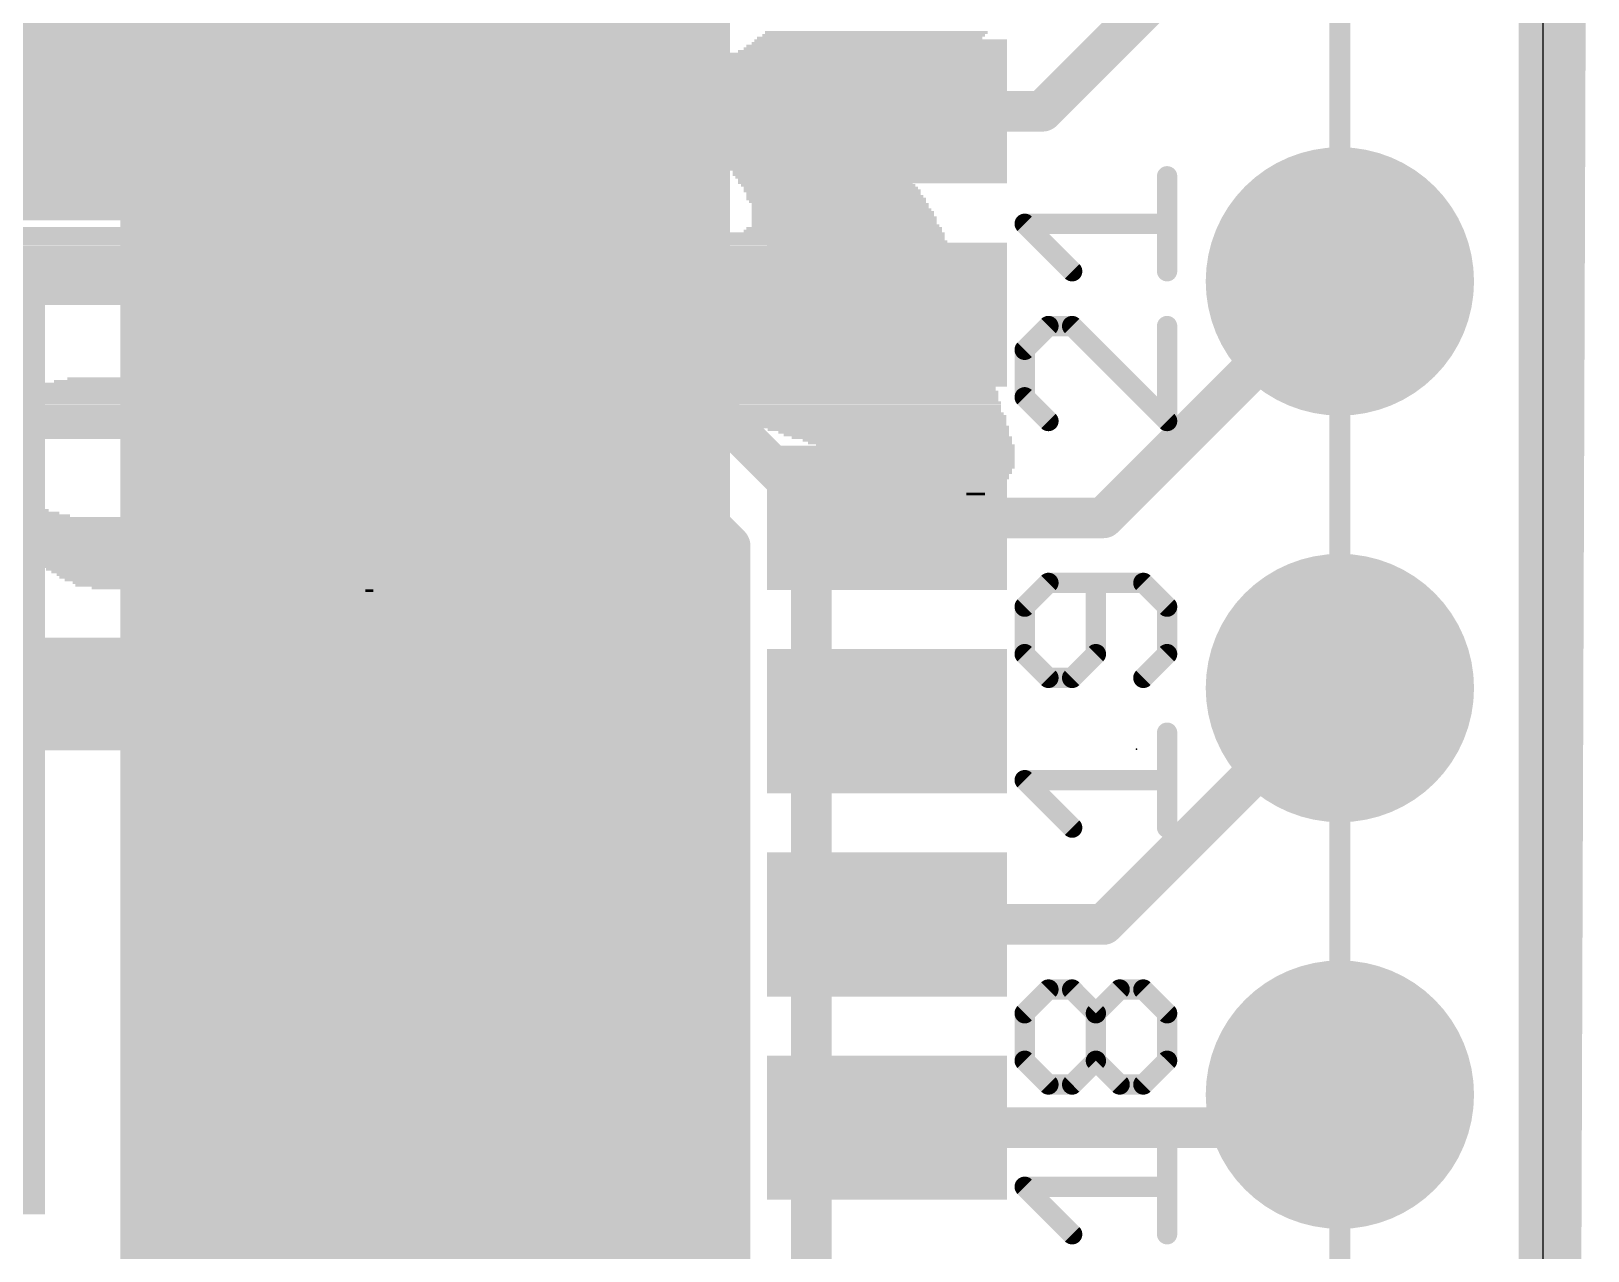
# Model space of a CAD drawing. Extents: x -8.2 to 30.2, y -5.3 to 52.8.
# Drawn here: x 15.95 to 25.68, y 25.06 to 32.68 of the extents above; entities that cross this region are included whole.
import ezdxf

# ---------------------------------------------------------------- set-up
doc = ezdxf.new("R2010")
doc.units = 0
for name, color, linetype in [('1', 12, 'CONTINUOUS'), ('16', 5, 'CONTINUOUS'), ('17', 110, 'CONTINUOUS'), ('18', 110, 'CONTINUOUS'), ('20', 53, 'CONTINUOUS'), ('21', 40, 'CONTINUOUS'), ('22', 6, 'CONTINUOUS'), ('24', 53, 'CONTINUOUS'), ('47', 253, 'CONTINUOUS')]:
    doc.layers.add(name, color=color, linetype=linetype)

# ---------------------------------------------------------------- blocks, each defined once
blk = doc.blocks.new('RECT')
blk.add_solid([(-0.5, -0.5), (0.5, -0.5), (-0.5, 0.5), (0.5, 0.5)])
blk = doc.blocks.new('ROUNDP')
at = {"const_width": 0.5}
blk.add_lwpolyline([(0, -0.25, 1), (0, 0.25, 1), (0, -0.25)], format="xyb", dxfattribs=at)
blk = doc.blocks.new('ROUNDV')
at = {"const_width": 0.5}
blk.add_lwpolyline([(0, -0.25, 1), (0, 0.25, 1), (0, -0.25)], format="xyb", dxfattribs=at)

msp = doc.modelspace()

# ---------------------------------------------------------------- linework, layer by layer
at = {"layer": '1'}
for points, const_width in [([(25.527, 36.703), (25.4, 0)], 0.3048), ([(22.272, 32.178), (22.9235, 32.8295)], 0.254), ([(19.478, 32.178), (18.669, 31.369)], 0.254), ([(21.3, 32.178), (19.478, 32.178)], 0.254), ([(21.3, 32.178), (22.272, 32.178)], 0.254), ([(18.669, 31.369), (18.669, 30.48)], 0.254), ([(22.653, 29.638), (24.13, 31.115)], 0.254), ([(21.253, 30.861), (21.3, 30.908)], 0.254), ([(19.558, 30.861), (21.253, 30.861)], 0.254), ([(18.669, 30.48), (19.431, 29.718)], 0.254), ([(19.431, 29.718), (19.431, 29.083)], 0.254), ([(21.3, 29.638), (22.653, 29.638)], 0.254), ([(22.653, 27.098), (24.13, 28.575)], 0.254), ([(21.3, 27.098), (22.653, 27.098)], 0.254), ([(23.923, 25.828), (24.13, 26.035)], 0.254), ([(21.3, 25.828), (23.923, 25.828)], 0.254)]:
    msp.add_lwpolyline(points, dxfattribs=dict(at, const_width=const_width))
at = {"layer": '1', "const_width": 0.127}
for points in [[(19.478, 32.2415, 1), (19.478, 32.1145)], [(19.5229, 32.1331, 1), (19.4331, 32.2229)], [(21.3, 32.2415, 1), (21.3, 32.1145)], [(21.3, 32.1145, 1), (21.3, 32.2415)], [(22.272, 32.1145, 1), (22.272, 32.2415)], [(22.2271, 32.2229, 1), (22.3169, 32.1331)], [(18.7325, 31.369, 1), (18.6055, 31.369)], [(18.6241, 31.4139, 1), (18.7139, 31.3241)], [(24.1749, 31.0701, 1), (24.0851, 31.1599)], [(21.3449, 30.8631, 1), (21.2551, 30.9529)], [(19.558, 30.9245, 1), (19.558, 30.7975)], [(21.2081, 30.9059, 1), (21.2979, 30.8161)], [(21.253, 30.7975, 1), (21.253, 30.9245)], [(18.7139, 30.5249, 1), (18.6241, 30.4351)], [(18.6055, 30.48, 1), (18.7325, 30.48)], [(19.4945, 29.718, 1), (19.3675, 29.718)], [(19.3861, 29.6731, 1), (19.4759, 29.7629)], [(21.3, 29.7015, 1), (21.3, 29.5745)], [(22.653, 29.5745, 1), (22.653, 29.7015)], [(22.6081, 29.6829, 1), (22.6979, 29.5931)], [(19.3675, 29.083, 1), (19.4945, 29.083)], [(24.1749, 28.5301, 1), (24.0851, 28.6199)], [(21.3, 27.1615, 1), (21.3, 27.0345)], [(22.6081, 27.1429, 1), (22.6979, 27.0531)], [(22.653, 27.0345, 1), (22.653, 27.1615)], [(24.1749, 25.9901, 1), (24.0851, 26.0799)], [(21.3, 25.8915, 1), (21.3, 25.7645)], [(23.8781, 25.8729, 1), (23.9679, 25.7831)], [(23.923, 25.7645, 1), (23.923, 25.8915)]]:
    msp.add_lwpolyline(points, format="xyb", dxfattribs=at)
at = {"layer": '16'}
for points, const_width in [([(25.4, 36.703), (25.4, 0)], 0.3048), ([(18.669, 32.258), (20.066, 33.655)], 0.254), ([(18.669, 32.258), (18.669, 30.48)], 0.254), ([(19.685, 30.861), (19.558, 30.861)], 0.254), ([(20.828, 29.718), (19.685, 30.861)], 0.254), ([(18.669, 30.48), (19.177, 29.972)], 0.254), ([(19.177, 29.972), (19.812, 29.972)], 0.254), ([(19.812, 29.972), (20.32, 29.464)], 0.254), ([(20.828, 19.431), (20.828, 29.718)], 0.254), ([(20.32, 29.464), (20.32, 19.685)], 0.254), ([(19.812, 28.702), (19.431, 29.083)], 0.254), ([(19.812, 19.939), (19.812, 28.702)], 0.254)]:
    msp.add_lwpolyline(points, dxfattribs=dict(at, const_width=const_width))
at = {"layer": '16', "const_width": 0.127}
for points in [[(18.7325, 32.258, 1), (18.6055, 32.258)], [(18.6241, 32.3029, 1), (18.7139, 32.2131)], [(19.558, 30.9245, 1), (19.558, 30.7975)], [(19.7299, 30.9059, 1), (19.6401, 30.8161)], [(19.685, 30.7975, 1), (19.685, 30.9245)], [(18.7139, 30.5249, 1), (18.6241, 30.4351)], [(18.6055, 30.48, 1), (18.7325, 30.48)], [(19.177, 30.0355, 1), (19.177, 29.9085)], [(19.1321, 29.9271, 1), (19.2219, 30.0169)], [(19.8569, 30.0169, 1), (19.7671, 29.9271)], [(19.812, 29.9085, 1), (19.812, 30.0355)], [(20.8915, 29.718, 1), (20.7645, 29.718)], [(20.7831, 29.6731, 1), (20.8729, 29.7629)], [(20.3835, 29.464, 1), (20.2565, 29.464)], [(20.2751, 29.4191, 1), (20.3649, 29.5089)], [(19.4759, 29.1279, 1), (19.3861, 29.0381)], [(19.8755, 28.702, 1), (19.7485, 28.702)], [(19.7671, 28.6571, 1), (19.8569, 28.7469)]]:
    msp.add_lwpolyline(points, format="xyb", dxfattribs=at)
at = {"layer": '20'}
msp.add_line((25.4, 2.54), (25.4, 41.148), dxfattribs=at)
at = {"layer": '21', "const_width": 0.127}
for points in [[(23.0505, 31.1785), (23.0505, 31.7717)], [(22.4573, 31.1785), (22.1607, 31.4751)], [(22.1607, 31.4751), (23.0505, 31.4751)], [(22.309, 30.8362), (22.1607, 30.6879)], [(22.4573, 30.8362), (22.309, 30.8362)], [(23.0505, 30.243), (22.4573, 30.8362)], [(23.0505, 30.8362), (23.0505, 30.243)], [(22.1607, 30.6879), (22.1607, 30.3913)], [(22.1607, 30.3913), (22.309, 30.243)], [(22.309, 29.2317), (22.1607, 29.0834)], [(22.9022, 29.2317), (22.309, 29.2317)], [(22.6056, 28.7868), (22.6056, 29.2317)], [(23.0505, 29.0834), (22.9022, 29.2317)], [(22.1607, 29.0834), (22.1607, 28.7868)], [(23.0505, 28.7868), (23.0505, 29.0834)], [(22.1607, 28.7868), (22.309, 28.6385)], [(22.4573, 28.6385), (22.6056, 28.7868)], [(22.9022, 28.6385), (23.0505, 28.7868)], [(22.309, 28.6385), (22.4573, 28.6385)], [(23.0505, 27.703), (23.0505, 28.2962)], [(22.4573, 27.703), (22.1607, 27.9996)], [(22.1607, 27.9996), (23.0505, 27.9996)], [(22.1607, 26.5434), (22.309, 26.6917)], [(22.309, 26.6917), (22.4573, 26.6917)], [(22.4573, 26.6917), (22.6056, 26.5434)], [(22.6056, 26.5434), (22.7539, 26.6917)], [(22.7539, 26.6917), (22.9022, 26.6917)], [(22.9022, 26.6917), (23.0505, 26.5434)], [(22.1607, 26.2468), (22.1607, 26.5434)], [(22.6056, 26.2468), (22.6056, 26.5434)], [(23.0505, 26.5434), (23.0505, 26.2468)], [(22.309, 26.0985), (22.1607, 26.2468)], [(22.6056, 26.2468), (22.4573, 26.0985)], [(22.7539, 26.0985), (22.6056, 26.2468)], [(23.0505, 26.2468), (22.9022, 26.0985)], [(22.4573, 26.0985), (22.309, 26.0985)], [(22.9022, 26.0985), (22.7539, 26.0985)], [(23.0505, 25.163), (23.0505, 25.7562)], [(22.4573, 25.163), (22.1607, 25.4596)], [(22.1607, 25.4596), (23.0505, 25.4596)]]:
    msp.add_lwpolyline(points, dxfattribs=at)
at = {"layer": '21', "const_width": 0.0635}
for points in [[(23.0822, 31.7717, 1), (23.0188, 31.7717)], [(22.1607, 31.5068, 1), (22.1607, 31.4433)], [(22.1832, 31.4975, 1), (22.1383, 31.4526)], [(23.0505, 31.4433, 1), (23.0505, 31.5068)], [(22.4349, 31.156, 1), (22.4798, 31.201)], [(23.0188, 31.1785, 1), (23.0822, 31.1785)], [(22.309, 30.8679, 1), (22.309, 30.8044)], [(22.3315, 30.8137, 1), (22.2866, 30.8586)], [(22.4798, 30.8586, 1), (22.4349, 30.8137)], [(22.4573, 30.8044, 1), (22.4573, 30.8679)], [(23.0822, 30.8362, 1), (23.0188, 30.8362)], [(22.1925, 30.6879, 1), (22.129, 30.6879)], [(22.1383, 30.7103, 1), (22.1832, 30.6654)], [(22.1832, 30.4137, 1), (22.1383, 30.3688)], [(22.129, 30.3913, 1), (22.1925, 30.3913)], [(22.2866, 30.2205, 1), (22.3315, 30.2654)], [(23.0188, 30.243, 1), (23.0822, 30.243)], [(23.028, 30.2205, 1), (23.073, 30.2654)], [(22.309, 29.2634, 1), (22.309, 29.1999)], [(22.3315, 29.2092, 1), (22.2866, 29.2541)], [(22.6374, 29.2317, 1), (22.5739, 29.2317)], [(22.9247, 29.2541, 1), (22.8798, 29.2092)], [(22.9022, 29.1999, 1), (22.9022, 29.2634)], [(22.1925, 29.0834, 1), (22.129, 29.0834)], [(22.1383, 29.1058, 1), (22.1832, 29.0609)], [(23.0822, 29.0834, 1), (23.0188, 29.0834)], [(23.028, 29.0609, 1), (23.073, 29.1058)], [(22.1832, 28.8092, 1), (22.1383, 28.7643)], [(22.129, 28.7868, 1), (22.1925, 28.7868)], [(22.5739, 28.7868, 1), (22.6374, 28.7868)], [(22.6281, 28.7643, 1), (22.5832, 28.8092)], [(23.0188, 28.7868, 1), (23.0822, 28.7868)], [(23.073, 28.7643, 1), (23.028, 28.8092)], [(22.309, 28.6702, 1), (22.309, 28.6068)], [(22.2866, 28.616, 1), (22.3315, 28.661)], [(22.4349, 28.661, 1), (22.4798, 28.616)], [(22.4573, 28.6068, 1), (22.4573, 28.6702)], [(22.8798, 28.661, 1), (22.9247, 28.616)], [(23.0822, 28.2962, 1), (23.0188, 28.2962)], [(22.1607, 28.0313, 1), (22.1607, 27.9678)], [(22.1832, 28.022, 1), (22.1383, 27.9771)], [(23.0505, 27.9678, 1), (23.0505, 28.0313)], [(22.4349, 27.6805, 1), (22.4798, 27.7254)], [(23.0188, 27.703, 1), (23.0822, 27.703)], [(22.309, 26.7234, 1), (22.309, 26.6599)], [(22.3315, 26.6692, 1), (22.2866, 26.7141)], [(22.4798, 26.7141, 1), (22.4349, 26.6692)], [(22.4573, 26.6599, 1), (22.4573, 26.7234)], [(22.7539, 26.7234, 1), (22.7539, 26.6599)], [(22.7764, 26.6692, 1), (22.7315, 26.7141)], [(22.9247, 26.7141, 1), (22.8798, 26.6692)], [(22.9022, 26.6599, 1), (22.9022, 26.7234)], [(22.1925, 26.5434, 1), (22.129, 26.5434)], [(22.1383, 26.5658, 1), (22.1832, 26.5209)], [(22.6374, 26.5434, 1), (22.5739, 26.5434)], [(22.5832, 26.5658, 1), (22.6281, 26.5209)], [(22.5832, 26.5209, 1), (22.6281, 26.5658)], [(23.0822, 26.5434, 1), (23.0188, 26.5434)], [(23.028, 26.5209, 1), (23.073, 26.5658)], [(22.1832, 26.2692, 1), (22.1383, 26.2243)], [(22.129, 26.2468, 1), (22.1925, 26.2468)], [(22.5739, 26.2468, 1), (22.6374, 26.2468)], [(22.6281, 26.2692, 1), (22.5832, 26.2243)], [(22.6281, 26.2243, 1), (22.5832, 26.2692)], [(23.0188, 26.2468, 1), (23.0822, 26.2468)], [(23.073, 26.2243, 1), (23.028, 26.2692)], [(22.309, 26.1303, 1), (22.309, 26.0668)], [(22.2866, 26.076, 1), (22.3315, 26.121)], [(22.4349, 26.121, 1), (22.4798, 26.076)], [(22.4573, 26.0668, 1), (22.4573, 26.1303)], [(22.7539, 26.1303, 1), (22.7539, 26.0668)], [(22.7315, 26.076, 1), (22.7764, 26.121)], [(22.8798, 26.121, 1), (22.9247, 26.076)], [(22.9022, 26.0668, 1), (22.9022, 26.1303)], [(23.0822, 25.7562, 1), (23.0188, 25.7562)], [(22.1607, 25.4913, 1), (22.1607, 25.4278)], [(22.1832, 25.482, 1), (22.1383, 25.4371)], [(23.0505, 25.4278, 1), (23.0505, 25.4913)], [(22.4349, 25.1405, 1), (22.4798, 25.1854)], [(23.0188, 25.163, 1), (23.0822, 25.163)]]:
    msp.add_lwpolyline(points, format="xyb", dxfattribs=at)
at = {"layer": '24'}
msp.add_point((22.86, 28.194), dxfattribs=at)
at = {"layer": '47', "const_width": 0.13}
for points in [[(25.4, 22.606), (25.4, 52.369)], [(24.13, 23.495), (24.13, 48.178)]]:
    msp.add_lwpolyline(points, dxfattribs=at)

# ---------------------------------------------------------------- block references
at = {"layer": '1'}
for p, xscale, yscale in [((21.3, 32.178), 1.5, 0.9), ((21.3, 30.908), 1.5, 0.9), ((13.04, 28.288), 6, 6), ((21.3, 29.638), 1.5, 0.9), ((21.3, 28.368), 1.5, 0.9), ((21.3, 27.098), 1.5, 0.9), ((21.3, 25.828), 1.5, 0.9)]:
    msp.add_blockref('RECT', p, dxfattribs=dict(at, xscale=xscale, yscale=yscale))
at = {"layer": '17', "xscale": 1.6764, "yscale": 1.6764}
for p in [(24.13, 31.115), (24.13, 31.115), (24.13, 28.575), (24.13, 28.575), (24.13, 26.035), (24.13, 26.035)]:
    msp.add_blockref('ROUNDP', p, dxfattribs=at)
at = {"layer": '18', "xscale": 0.9064, "yscale": 0.9064}
for p in [(17.018, 31.496), (17.018, 31.496), (19.558, 30.861), (19.558, 30.861), (17.145, 29.718), (17.145, 29.718), (19.431, 29.083), (19.431, 29.083), (17.018, 27.559), (17.018, 27.559), (18.669, 26.289), (18.669, 26.289)]:
    msp.add_blockref('ROUNDV', p, dxfattribs=at)
at = {"layer": '21'}
for p, xscale, yscale in [((13.716, 34.2265), 13.208, 5.461), ((18.415, 25.273), 3.81, 12.446)]:
    msp.add_blockref('RECT', p, dxfattribs=dict(at, xscale=xscale, yscale=yscale))
at = {"layer": '22', "rotation": 180}
for p, xscale, yscale in [((17.8056, 32.67), 3.3193, 0.0168), ((17.3279, 32.6532), 2.3302, 0.0168), ((17.3027, 32.6365), 2.2129, 0.0167), ((17.3027, 32.6197), 2.1793, 0.0168), ((17.2859, 32.6029), 2.1123, 0.0167), ((17.2944, 32.5862), 2.0619, 0.0168), ((19.3144, 32.6532), 1.14, 0.0168), ((19.3647, 32.6365), 1.0394, 0.0167), ((19.3815, 32.6197), 0.9723, 0.0168), ((19.415, 32.6029), 0.9052, 0.0167), ((19.4318, 32.5862), 0.8382, 0.0168), ((19.7083, 32.67), 0.4191, 0.0168), ((21.1333, 32.5862), 1.425, 0.0168), ((21.1585, 32.6029), 1.4081, 0.0167), ((21.1836, 32.6197), 1.425, 0.0168), ((21.192, 32.6365), 1.4082, 0.0167), ((21.2171, 32.6532), 1.3914, 0.0168), ((21.2339, 32.67), 1.3914, 0.0168), ((17.2944, 32.5694), 2.0285, 0.0168), ((17.3027, 32.5526), 2.0117, 0.0167), ((17.3111, 32.5359), 1.9614, 0.0168), ((17.3195, 32.5191), 1.9446, 0.0168), ((17.3362, 32.5023), 1.9447, 0.0167), ((17.353, 32.4856), 1.9111, 0.0168), ((19.4318, 32.5694), 0.8047, 0.0168), ((19.4569, 32.5526), 0.7544, 0.0167), ((19.4736, 32.5359), 0.7209, 0.0168), ((19.4821, 32.5191), 0.7041, 0.0168), ((19.4904, 32.5023), 0.6873, 0.0167), ((19.5156, 32.4856), 0.6706, 0.0168), ((20.9825, 32.4856), 1.5591, 0.0168), ((21.016, 32.5023), 1.5255, 0.0167), ((21.0495, 32.5191), 1.492, 0.0168), ((21.0663, 32.5359), 1.4919, 0.0168), ((21.0998, 32.5526), 1.4585, 0.0167), ((21.125, 32.5694), 1.4417, 0.0168), ((17.3614, 32.4688), 1.8944, 0.0168), ((17.3865, 32.452), 1.9111, 0.0167), ((17.4117, 32.4353), 1.8944, 0.0168), ((17.4201, 32.4185), 1.8776, 0.0168), ((17.4536, 32.4017), 1.8776, 0.0167), ((17.4788, 32.385), 1.8943, 0.0168), ((19.5239, 32.4688), 0.6873, 0.0168), ((19.5407, 32.452), 0.6873, 0.0167), ((20.4544, 32.4353), 2.5146, 0.0168), ((20.446, 32.4185), 2.4978, 0.0168), ((20.4209, 32.385), 2.4475, 0.0168), ((20.4376, 32.4017), 2.4476, 0.0167), ((20.9154, 32.452), 1.6261, 0.0167), ((20.9573, 32.4688), 1.5758, 0.0168), ((17.4956, 32.3683), 1.8943, 0.0167), ((17.5374, 32.3515), 1.9111, 0.0168), ((17.5794, 32.3347), 1.9279, 0.0168), ((17.5961, 32.318), 1.9614, 0.0167), ((17.6464, 32.3012), 1.995, 0.0168), ((17.6799, 32.2844), 2.0284, 0.0168), ((20.2951, 32.2844), 2.4308, 0.0168), ((20.3119, 32.3012), 2.4308, 0.0168), ((20.3538, 32.318), 2.414, 0.0167), ((20.3706, 32.3347), 2.4141, 0.0168), ((20.3957, 32.3515), 2.4308, 0.0168), ((20.4124, 32.3683), 2.4307, 0.0167), ((17.7889, 32.2677), 2.1793, 0.0167), ((19.0797, 32.2509), 4.7274, 0.0168), ((19.0798, 32.2341), 4.6939, 0.0168), ((19.0797, 32.2174), 4.6268, 0.0167), ((19.063, 32.2006), 4.5263, 0.0168), ((20.2029, 32.2677), 2.5482, 0.0167), ((19.0546, 32.1838), 4.5095, 0.0167), ((19.0378, 32.1671), 4.409, 0.0168), ((19.0127, 32.1503), 4.2916, 0.0168), ((18.9792, 32.1335), 4.2245, 0.0167), ((18.3589, 32.1168), 2.9169, 0.0168), ((18.3589, 32.1), 2.8499, 0.0168), ((20.3957, 32.1168), 0.9556, 0.0168), ((20.4627, 32.1), 0.9891, 0.0168), ((18.3589, 32.0832), 2.8163, 0.0167), ((18.3673, 32.0665), 2.7995, 0.0168), ((18.1661, 32.0497), 2.3302, 0.0168), ((18.1577, 32.0329), 2.2799, 0.0167), ((18.1577, 32.0162), 2.2128, 0.0168), ((18.1493, 31.9994), 2.1626, 0.0168), ((19.5659, 32.0497), 0.4023, 0.0168), ((19.5826, 32.0329), 0.3688, 0.0167), ((19.591, 32.0162), 0.352, 0.0168), ((19.5994, 31.9994), 0.3352, 0.0168), ((20.4795, 32.0832), 0.989, 0.0167), ((20.5298, 32.0665), 1.0226, 0.0168), ((20.5717, 32.0497), 1.0058, 0.0168), ((20.5885, 32.0329), 1.0394, 0.0167), ((20.622, 32.0162), 1.0394, 0.0168), ((20.6555, 31.9994), 1.0394, 0.0168), ((18.1577, 31.9827), 2.1458, 0.0167), ((18.1577, 31.9659), 2.0788, 0.0168), ((18.1661, 31.9492), 2.0284, 0.0167), ((18.1661, 31.9324), 2.0284, 0.0168), ((18.1661, 31.9156), 1.9614, 0.0168), ((18.1745, 31.8989), 1.9111, 0.0167), ((19.5994, 31.9827), 0.3352, 0.0167), ((19.5994, 31.9659), 0.3352, 0.0168), ((19.6077, 31.9492), 0.3185, 0.0167), ((19.6162, 31.9324), 0.3353, 0.0168), ((19.6162, 31.9156), 0.3353, 0.0168), ((19.6162, 31.8989), 0.3353, 0.0167), ((20.6639, 31.9827), 1.0562, 0.0167), ((20.6974, 31.9659), 1.0561, 0.0168), ((20.7226, 31.9492), 1.0729, 0.0167), ((20.7309, 31.9324), 1.0561, 0.0168), ((20.7562, 31.9156), 1.0729, 0.0168), ((20.7729, 31.8989), 1.0729, 0.0167), ((18.1745, 31.8821), 1.9111, 0.0168), ((18.1828, 31.8653), 1.8608, 0.0168), ((18.1996, 31.8486), 1.7938, 0.0167), ((18.1996, 31.8318), 1.7938, 0.0168), ((18.2164, 31.815), 1.7267, 0.0168), ((18.2248, 31.7983), 1.6764, 0.0167), ((19.6413, 31.7983), 0.4191, 0.0167), ((19.633, 31.8318), 0.4023, 0.0168), ((19.633, 31.815), 0.4023, 0.0168), ((19.6245, 31.8821), 0.3521, 0.0168), ((19.6329, 31.8653), 0.3688, 0.0168), ((19.6329, 31.8486), 0.3688, 0.0167), ((20.7897, 31.8821), 1.0729, 0.0168), ((20.8065, 31.8653), 1.0729, 0.0168), ((20.8232, 31.8486), 1.0729, 0.0167), ((20.8316, 31.8318), 1.0897, 0.0168), ((20.8567, 31.815), 1.0728, 0.0168), ((20.8735, 31.7983), 1.0729, 0.0167), ((18.2248, 31.7815), 1.6429, 0.0168), ((18.2499, 31.7648), 1.5926, 0.0167), ((17.9314, 31.748), 0.855, 0.0168), ((17.9398, 31.7312), 0.8047, 0.0168), ((17.9314, 31.7145), 0.6873, 0.0167), ((18.669, 31.7145), 0.6874, 0.0167), ((18.6942, 31.7312), 0.6705, 0.0168), ((18.7025, 31.748), 0.6538, 0.0168), ((19.6497, 31.748), 0.4694, 0.0168), ((19.6581, 31.7312), 0.4862, 0.0168), ((19.6665, 31.7145), 0.5029, 0.0167), ((19.6497, 31.7815), 0.4358, 0.0168), ((19.6497, 31.7648), 0.4358, 0.0167), ((20.8819, 31.7815), 1.0897, 0.0168), ((20.8986, 31.7648), 1.0896, 0.0167), ((20.9154, 31.748), 1.0897, 0.0168), ((20.9154, 31.7312), 1.0897, 0.0168), ((20.9322, 31.7145), 1.0897, 0.0167), ((17.9314, 31.6977), 0.5532, 0.0168), ((17.9398, 31.6809), 0.5029, 0.0168), ((17.9482, 31.6642), 0.2849, 0.0167), ((18.5852, 31.6139), 0.7879, 0.0167), ((18.5936, 31.6306), 0.7711, 0.0168), ((18.602, 31.6474), 0.7543, 0.0168), ((18.6271, 31.6642), 0.7376, 0.0167), ((18.6439, 31.6977), 0.7041, 0.0168), ((18.6439, 31.6809), 0.7041, 0.0168), ((19.7, 31.6139), 0.637, 0.0167), ((19.6833, 31.6474), 0.6035, 0.0168), ((19.6833, 31.6306), 0.6035, 0.0168), ((19.6832, 31.6642), 0.57, 0.0167), ((19.6665, 31.6977), 0.5365, 0.0168), ((19.6665, 31.6809), 0.5365, 0.0168), ((20.9489, 31.6977), 1.0896, 0.0168), ((20.9573, 31.6809), 1.1064, 0.0168), ((20.9657, 31.6642), 1.0897, 0.0167), ((20.9824, 31.6306), 1.1232, 0.0168), ((20.9741, 31.6474), 1.1065, 0.0168), ((20.9908, 31.6139), 1.1064, 0.0167), ((18.5181, 31.5133), 0.855, 0.0168), ((18.5265, 31.5468), 0.8382, 0.0168), ((18.5265, 31.5301), 0.8382, 0.0167), ((18.5433, 31.5636), 0.8047, 0.0167), ((18.5601, 31.5971), 0.8047, 0.0168), ((18.5601, 31.5803), 0.8047, 0.0168), ((19.7084, 31.5468), 0.7544, 0.0168), ((19.7251, 31.5301), 0.7879, 0.0167), ((19.7335, 31.5133), 0.8046, 0.0168), ((19.6916, 31.5803), 0.6874, 0.0168), ((19.7083, 31.5636), 0.7209, 0.0167), ((19.7, 31.5971), 0.6706, 0.0168), ((21.0076, 31.5971), 1.1064, 0.0168), ((21.0076, 31.5803), 1.1064, 0.0168), ((21.016, 31.5636), 1.1232, 0.0167), ((21.0244, 31.5468), 1.1399, 0.0168), ((21.0244, 31.5301), 1.1399, 0.0167), ((21.0328, 31.5133), 1.1567, 0.0168), ((16.2299, 31.4127), 1.4417, 0.0168), ((16.2298, 31.4295), 1.3076, 0.0167), ((16.2298, 31.4462), 1.207, 0.0168), ((18.4595, 31.4127), 0.9053, 0.0168), ((18.4846, 31.4462), 0.8885, 0.0168), ((18.4846, 31.4295), 0.8885, 0.0167), ((18.493, 31.4798), 0.8717, 0.0167), ((18.493, 31.463), 0.8717, 0.0168), ((18.5014, 31.4965), 0.8549, 0.0168), ((20.4627, 31.4127), 2.3973, 0.0168), ((19.7754, 31.4462), 0.9891, 0.0168), ((19.7922, 31.4295), 1.0226, 0.0167), ((19.7418, 31.4798), 0.8885, 0.0167), ((19.7586, 31.463), 0.9221, 0.0168), ((19.7419, 31.4965), 0.855, 0.0168), ((21.0244, 31.4295), 1.2405, 0.0167), ((21.0327, 31.4462), 1.2238, 0.0168), ((21.0411, 31.463), 1.1734, 0.0168), ((21.0328, 31.4965), 1.1567, 0.0168), ((21.0328, 31.4798), 1.1567, 0.0167), ((16.2215, 31.3121), 1.6931, 0.0168), ((16.2215, 31.3289), 1.6597, 0.0168), ((16.2215, 31.3457), 1.6261, 0.0167), ((16.2215, 31.3624), 1.5925, 0.0168), ((16.2215, 31.3792), 1.5591, 0.0167), ((16.2299, 31.3959), 1.5087, 0.0168), ((18.4343, 31.3121), 0.9556, 0.0168), ((18.4427, 31.3289), 0.9388, 0.0168), ((18.4511, 31.3792), 0.922, 0.0167), ((18.4511, 31.3624), 0.922, 0.0168), ((18.4511, 31.3457), 0.922, 0.0167), ((18.4595, 31.3959), 0.9053, 0.0168), ((20.4376, 31.3121), 2.5146, 0.0168), ((20.446, 31.3289), 2.4978, 0.0168), ((20.4459, 31.3457), 2.4643, 0.0167), ((20.446, 31.3792), 2.4308, 0.0167), ((20.4544, 31.3624), 2.4475, 0.0168), ((20.4544, 31.3959), 2.414, 0.0168), ((16.2215, 31.2283), 1.8273, 0.0168), ((16.2215, 31.2618), 1.7937, 0.0168), ((16.2215, 31.2451), 1.7937, 0.0167), ((16.2215, 31.2786), 1.7603, 0.0168), ((16.2215, 31.2954), 1.7267, 0.0167), ((18.4343, 31.2283), 1.0226, 0.0168), ((18.4343, 31.2786), 0.989, 0.0168), ((18.4343, 31.2618), 0.989, 0.0168), ((18.4427, 31.2451), 1.0058, 0.0167), ((18.4427, 31.2954), 0.9723, 0.0167), ((20.3957, 31.2283), 2.632, 0.0168), ((20.4041, 31.2451), 2.6152, 0.0167), ((20.4209, 31.2618), 2.5817, 0.0168), ((20.4292, 31.2786), 2.5649, 0.0168), ((20.4292, 31.2954), 2.5314, 0.0167), ((16.2131, 31.1445), 1.8776, 0.0167), ((16.2215, 31.1277), 1.8943, 0.0168), ((16.2215, 31.2115), 1.8608, 0.0168), ((16.2215, 31.1948), 1.8608, 0.0167), ((16.2215, 31.178), 1.8608, 0.0168), ((16.2215, 31.1612), 1.8608, 0.0168), ((19.8174, 31.1612), 3.8557, 0.0168), ((19.8174, 31.1445), 3.8557, 0.0167), ((19.8257, 31.1277), 3.8725, 0.0168), ((18.4511, 31.2115), 1.0897, 0.0168), ((19.8173, 31.1948), 3.8222, 0.0167), ((19.8257, 31.178), 3.839, 0.0168), ((20.3706, 31.2115), 2.7157, 0.0168), ((16.2215, 31.0271), 1.9279, 0.0168), ((16.2215, 31.111), 1.8943, 0.0167), ((16.2215, 31.0942), 1.8943, 0.0168), ((16.2215, 31.0774), 1.8943, 0.0168), ((16.2215, 31.0607), 1.8943, 0.0167), ((16.2215, 31.0439), 1.8943, 0.0168), ((18.7947, 31.0607), 1.8776, 0.0167), ((18.7947, 31.0439), 1.8776, 0.0168), ((18.7947, 31.0271), 1.8776, 0.0168), ((19.8174, 31.0942), 3.8893, 0.0168), ((19.8174, 31.0774), 3.8893, 0.0168), ((19.8257, 31.111), 3.8725, 0.0167), ((20.7645, 31.0607), 2.0284, 0.0167), ((20.7645, 31.0439), 2.0284, 0.0168), ((20.7729, 31.0271), 2.0452, 0.0168), ((16.2215, 31.0104), 1.9279, 0.0167), ((16.2215, 30.9936), 1.9279, 0.0168), ((16.2215, 30.9768), 1.9279, 0.0168), ((16.8585, 30.9601), 0.6538, 0.0167), ((16.8585, 30.9433), 0.6538, 0.0168), ((16.8753, 30.9266), 0.6203, 0.0167), ((18.7948, 30.9768), 1.9111, 0.0168), ((18.7948, 30.9601), 1.9111, 0.0167), ((18.7948, 30.9433), 1.9111, 0.0168), ((18.7948, 30.9266), 1.9111, 0.0167), ((18.7947, 31.0104), 1.8776, 0.0167), ((18.8031, 30.9936), 1.8944, 0.0168), ((20.7896, 30.9768), 2.0452, 0.0168), ((20.7896, 30.9601), 2.0452, 0.0167), ((20.7813, 31.0104), 2.0285, 0.0167), ((20.7813, 30.9936), 2.0285, 0.0168), ((20.798, 30.9433), 2.0284, 0.0168), ((20.798, 30.9266), 2.0284, 0.0167), ((16.8753, 30.9098), 0.6203, 0.0168), ((16.8836, 30.893), 0.637, 0.0168), ((16.892, 30.8763), 0.6202, 0.0167), ((16.892, 30.8595), 0.6202, 0.0168), ((16.892, 30.8427), 0.6202, 0.0168), ((16.9003, 30.826), 0.6035, 0.0167), ((18.7864, 30.8595), 1.9279, 0.0168), ((18.7864, 30.8427), 1.9279, 0.0168), ((18.778, 30.826), 1.9111, 0.0167), ((18.7948, 30.9098), 1.9111, 0.0168), ((18.7948, 30.893), 1.9111, 0.0168), ((18.7948, 30.8763), 1.9111, 0.0167), ((20.8064, 30.9098), 2.0452, 0.0168), ((20.8064, 30.893), 2.0452, 0.0168), ((20.8232, 30.8763), 2.0452, 0.0167), ((20.8316, 30.8595), 2.0285, 0.0168), ((20.8316, 30.8427), 2.0285, 0.0168), ((20.8316, 30.826), 2.0285, 0.0167), ((16.9003, 30.8092), 0.6035, 0.0168), ((16.9003, 30.7924), 0.6035, 0.0168), ((16.9003, 30.7757), 0.6035, 0.0167), ((16.9003, 30.7589), 0.6035, 0.0168), ((16.9003, 30.7421), 0.6035, 0.0168), ((18.7696, 30.7757), 1.9278, 0.0167), ((18.7696, 30.7589), 1.9278, 0.0168), ((18.7696, 30.7421), 1.9278, 0.0168), ((18.778, 30.8092), 1.9111, 0.0168), ((18.778, 30.7924), 1.9111, 0.0168), ((20.8483, 30.8092), 2.0284, 0.0168), ((20.8483, 30.7924), 2.0284, 0.0168), ((20.8483, 30.7757), 2.0284, 0.0167), ((20.8651, 30.7589), 2.0284, 0.0168), ((20.8735, 30.7421), 2.0117, 0.0168), ((18.7696, 30.7254), 1.9278, 0.0167), ((18.7696, 30.7086), 1.9278, 0.0168), ((18.7696, 30.6919), 1.9278, 0.0167), ((18.7612, 30.6751), 1.911, 0.0168), ((18.7612, 30.6583), 1.911, 0.0168), ((18.7612, 30.6416), 1.911, 0.0167), ((20.8819, 30.7254), 2.0285, 0.0167), ((20.8903, 30.7086), 2.0117, 0.0168), ((20.8903, 30.6919), 2.0117, 0.0167), ((20.8986, 30.6751), 1.9949, 0.0168), ((20.9154, 30.6583), 1.9949, 0.0168), ((20.9154, 30.6416), 1.9949, 0.0167), ((18.7612, 30.6248), 1.911, 0.0168), ((18.7529, 30.608), 1.8943, 0.0168), ((18.7529, 30.5913), 1.8943, 0.0167), ((18.7445, 30.5745), 1.8775, 0.0168), ((18.7445, 30.5577), 1.8775, 0.0168), ((18.7445, 30.541), 1.8775, 0.0167), ((20.9238, 30.6248), 1.9781, 0.0168), ((20.9405, 30.608), 1.9782, 0.0168), ((20.9489, 30.5913), 1.9614, 0.0167), ((20.9657, 30.5745), 1.9614, 0.0168), ((20.9657, 30.5577), 1.9614, 0.0168), ((20.9741, 30.541), 1.9447, 0.0167), ((16.1293, 30.4572), 1.7769, 0.0167), ((16.1461, 30.4404), 1.8105, 0.0168), ((16.4645, 30.4739), 1.0059, 0.0168), ((16.498, 30.4907), 0.8047, 0.0168), ((16.5064, 30.5075), 0.6538, 0.0167), ((18.7361, 30.5242), 1.8608, 0.0168), ((18.7361, 30.5075), 1.8608, 0.0167), ((18.7361, 30.4907), 1.8608, 0.0168), ((18.7277, 30.4739), 1.844, 0.0168), ((18.7193, 30.4572), 1.8272, 0.0167), ((18.7193, 30.4404), 1.8272, 0.0168), ((20.9825, 30.5242), 1.9279, 0.0168), ((20.9992, 30.5075), 1.9278, 0.0167), ((21.0076, 30.4907), 1.9111, 0.0168), ((21.016, 30.4739), 1.8943, 0.0168), ((21.0411, 30.4572), 1.8776, 0.0167), ((21.0495, 30.4404), 1.8608, 0.0168), ((16.1628, 30.4236), 1.844, 0.0168), ((16.1712, 30.4069), 1.8608, 0.0167), ((16.2047, 30.3398), 1.9278, 0.0168), ((16.1796, 30.3901), 1.8775, 0.0168), ((16.1964, 30.3733), 1.9111, 0.0168), ((16.1964, 30.3566), 1.9111, 0.0167), ((18.711, 30.4236), 1.8105, 0.0168), ((18.711, 30.4069), 1.8105, 0.0167), ((18.711, 30.3901), 1.8105, 0.0168), ((18.6942, 30.3733), 1.7769, 0.0168), ((18.6942, 30.3566), 1.7769, 0.0167), ((18.6858, 30.3398), 1.7602, 0.0168), ((21.0663, 30.4236), 1.8609, 0.0168), ((21.0747, 30.4069), 1.8441, 0.0167), ((21.0831, 30.3901), 1.8273, 0.0168), ((21.0998, 30.3733), 1.7938, 0.0168), ((21.1166, 30.3566), 1.7937, 0.0167), ((21.1333, 30.3398), 1.7602, 0.0168), ((16.2131, 30.323), 1.9446, 0.0168), ((16.2215, 30.3063), 1.9613, 0.0167), ((16.2215, 30.2895), 1.9613, 0.0168), ((16.2299, 30.2728), 1.9781, 0.0167), ((16.2299, 30.256), 1.9781, 0.0168), ((18.6858, 30.323), 1.7602, 0.0168), ((18.6774, 30.3063), 1.7434, 0.0167), ((18.669, 30.2895), 1.7266, 0.0168), ((18.669, 30.2728), 1.7266, 0.0167), ((18.6607, 30.256), 1.7099, 0.0168), ((21.1501, 30.323), 1.7267, 0.0168), ((21.1501, 30.3063), 1.7267, 0.0167), ((21.1836, 30.2895), 1.6932, 0.0168), ((21.2087, 30.2728), 1.6764, 0.0167), ((21.2255, 30.256), 1.6428, 0.0168), ((16.2383, 30.2225), 1.9949, 0.0167), ((16.2383, 30.2057), 1.9949, 0.0168), ((16.2466, 30.1889), 2.0116, 0.0168), ((16.2466, 30.1722), 2.0116, 0.0167), ((16.2466, 30.1554), 2.0116, 0.0168), ((16.2299, 30.2392), 1.9781, 0.0168), ((18.6523, 30.2392), 1.6931, 0.0168), ((18.6439, 30.2225), 1.6764, 0.0167), ((18.6439, 30.2057), 1.6764, 0.0168), ((18.6355, 30.1889), 1.6596, 0.0168), ((18.6188, 30.1722), 1.6261, 0.0167), ((18.6188, 30.1554), 1.6261, 0.0168), ((21.2423, 30.2392), 1.6093, 0.0168), ((21.259, 30.2225), 1.5758, 0.0167), ((21.2842, 30.2057), 1.559, 0.0168), ((21.3093, 30.1889), 1.5088, 0.0168), ((21.3429, 30.1722), 1.4417, 0.0167), ((21.3596, 30.1554), 1.4082, 0.0168), ((16.2466, 30.1386), 2.0116, 0.0168), ((16.9004, 30.1219), 0.7376, 0.0167), ((16.9171, 30.1051), 0.7041, 0.0168), ((16.9423, 30.0884), 0.6538, 0.0167), ((16.9507, 30.0716), 0.637, 0.0168), ((16.9591, 30.0548), 0.6203, 0.0168), ((18.6104, 30.1386), 1.6093, 0.0168), ((18.602, 30.1219), 1.5925, 0.0167), ((18.5936, 30.1051), 1.5758, 0.0168), ((18.5852, 30.0884), 1.559, 0.0167), ((18.5685, 30.0716), 1.5255, 0.0168), ((18.5685, 30.0548), 1.5255, 0.0168), ((21.3932, 30.1386), 1.3747, 0.0168), ((21.4267, 30.1219), 1.3076, 0.0167), ((21.4435, 30.1051), 1.2741, 0.0168), ((21.477, 30.0884), 1.2405, 0.0167), ((21.5105, 30.0716), 1.1734, 0.0168), ((21.5273, 30.0548), 1.1399, 0.0168), ((16.9591, 30.0381), 0.6203, 0.0167), ((16.9674, 30.0213), 0.6035, 0.0168), ((16.9674, 30.0045), 0.6035, 0.0168), ((16.9674, 29.9878), 0.6035, 0.0167), ((16.9674, 29.971), 0.6035, 0.0168), ((16.9674, 29.9542), 0.6035, 0.0168), ((18.5517, 30.0381), 1.4919, 0.0167), ((18.5433, 30.0213), 1.4752, 0.0168), ((18.5433, 30.0045), 1.4752, 0.0168), ((18.5266, 29.9878), 1.4417, 0.0167), ((18.5182, 29.971), 1.4249, 0.0168), ((18.5014, 29.9542), 1.3914, 0.0168), ((21.5524, 30.0381), 1.0896, 0.0167), ((21.5859, 30.0213), 1.0226, 0.0168), ((21.6027, 30.0045), 0.989, 0.0168), ((21.6279, 29.9878), 0.9387, 0.0167), ((21.6614, 29.971), 0.8717, 0.0168), ((21.6781, 29.9542), 0.8382, 0.0168), ((16.9759, 29.9375), 0.6203, 0.0167), ((16.9759, 29.9207), 0.6203, 0.0168), ((16.9759, 29.9039), 0.6203, 0.0168), ((16.9759, 29.8872), 0.6203, 0.0167), ((16.9759, 29.8704), 0.6203, 0.0168), ((16.9759, 29.8537), 0.6203, 0.0167), ((18.493, 29.9375), 1.3746, 0.0167), ((18.4763, 29.9207), 1.3411, 0.0168), ((18.4679, 29.9039), 1.3243, 0.0168), ((18.4595, 29.8872), 1.3075, 0.0167), ((18.4427, 29.8704), 1.274, 0.0168), ((18.4427, 29.8537), 1.274, 0.0167), ((21.6949, 29.9375), 0.7712, 0.0167), ((21.7285, 29.9207), 0.7041, 0.0168), ((21.7368, 29.9039), 0.6538, 0.0168), ((21.762, 29.8872), 0.6035, 0.0167), ((21.7871, 29.8704), 0.5196, 0.0168), ((21.7955, 29.8537), 0.4694, 0.0167), ((16.9759, 29.8369), 0.6203, 0.0168), ((16.9759, 29.8201), 0.6203, 0.0168), ((16.9759, 29.8034), 0.6203, 0.0167), ((16.9759, 29.7866), 0.6203, 0.0168), ((16.9759, 29.7698), 0.6203, 0.0168), ((18.426, 29.8369), 1.2405, 0.0168), ((18.4092, 29.8201), 1.207, 0.0168), ((18.4008, 29.8034), 1.1902, 0.0167), ((18.3924, 29.7866), 1.1734, 0.0168), ((18.3757, 29.7698), 1.1399, 0.0168), ((21.8206, 29.8369), 0.3856, 0.0168), ((21.8458, 29.8201), 0.3018, 0.0168), ((21.8374, 29.8034), 0.2514, 0.0167), ((21.8542, 29.7866), 0.1173, 0.0168), ((15.6515, 29.686), 0.8214, 0.0168), ((15.618, 29.7195), 0.7543, 0.0168), ((15.6264, 29.7028), 0.7711, 0.0167), ((15.6851, 29.6693), 0.8885, 0.0167), ((16.9339, 29.6693), 0.6706, 0.0167), ((16.9591, 29.686), 0.6538, 0.0168), ((16.9674, 29.7195), 0.6371, 0.0168), ((16.9674, 29.7028), 0.6371, 0.0167), ((16.9759, 29.7531), 0.6203, 0.0167), ((16.9759, 29.7363), 0.6203, 0.0168), ((18.3673, 29.7531), 1.1231, 0.0167), ((18.3505, 29.7363), 1.0896, 0.0168), ((18.3421, 29.7195), 1.0728, 0.0168), ((18.3338, 29.7028), 1.0561, 0.0167), ((18.317, 29.686), 1.0226, 0.0168), ((18.3086, 29.6693), 1.0058, 0.0167), ((16.255, 29.6357), 2.0284, 0.0168), ((16.255, 29.619), 2.0284, 0.0167), ((16.255, 29.6022), 2.0284, 0.0168), ((16.255, 29.5854), 2.0284, 0.0168), ((16.255, 29.5687), 2.0284, 0.0167), ((15.7186, 29.6525), 0.9555, 0.0168), ((16.9171, 29.6525), 0.7041, 0.0168), ((18.3002, 29.6525), 0.989, 0.0168), ((18.2835, 29.6357), 0.9555, 0.0168), ((18.2751, 29.619), 0.9387, 0.0167), ((18.2667, 29.6022), 0.922, 0.0168), ((18.2499, 29.5854), 0.8884, 0.0168), ((18.2416, 29.5687), 0.8717, 0.0167), ((16.255, 29.5519), 2.0284, 0.0168), ((16.255, 29.5351), 2.0284, 0.0168), ((16.2466, 29.5184), 2.0116, 0.0167), ((16.2466, 29.5016), 2.0116, 0.0168), ((16.2466, 29.4848), 2.0116, 0.0168), ((16.2466, 29.4681), 2.0116, 0.0167), ((18.2332, 29.5519), 0.8549, 0.0168), ((18.2164, 29.5351), 0.8214, 0.0168), ((18.1997, 29.5184), 0.7879, 0.0167), ((18.1997, 29.5016), 0.7879, 0.0168), ((18.1829, 29.4848), 0.7543, 0.0168), ((18.1745, 29.4681), 0.7376, 0.0167), ((16.2466, 29.4513), 2.0116, 0.0168), ((16.5735, 29.4346), 1.3244, 0.0167), ((16.5651, 29.4178), 1.3076, 0.0168), ((16.5818, 29.401), 1.2741, 0.0168), ((16.5818, 29.3843), 1.2405, 0.0167), ((16.5903, 29.3675), 1.2237, 0.0168), ((18.1661, 29.4513), 0.7208, 0.0168), ((18.1494, 29.4346), 0.6873, 0.0167), ((18.141, 29.4178), 0.6705, 0.0168), ((18.1242, 29.401), 0.637, 0.0168), ((18.1075, 29.3843), 0.6035, 0.0167), ((18.1075, 29.3675), 0.6035, 0.0168), ((16.607, 29.3507), 1.1902, 0.0168), ((16.5986, 29.334), 1.1399, 0.0167), ((16.607, 29.3172), 1.1232, 0.0168), ((16.6154, 29.3004), 1.0729, 0.0168), ((16.6154, 29.2837), 1.0058, 0.0167), ((18.099, 29.3507), 0.5532, 0.0168), ((18.0907, 29.334), 0.5365, 0.0167), ((18.0907, 29.3172), 0.5029, 0.0168), ((18.0739, 29.3004), 0.4694, 0.0168), ((18.0739, 29.2837), 0.4359, 0.0167), ((16.6238, 29.2669), 0.989, 0.0168), ((16.6238, 29.2502), 0.922, 0.0167), ((16.6238, 29.2334), 0.8214, 0.0168), ((16.6238, 29.2166), 0.7879, 0.0168), ((16.6238, 29.1999), 0.5868, 0.0167), ((18.0571, 29.2669), 0.4024, 0.0168), ((18.0655, 29.2502), 0.352, 0.0167), ((18.0571, 29.2334), 0.3018, 0.0168), ((18.0571, 29.2166), 0.2682, 0.0168), ((18.0571, 29.1999), 0.2012, 0.0167), ((18.0655, 29.1831), 0.0503, 0.0168), ((10.287, 28.8813), 13.998, 0.0168), ((10.287, 28.8646), 13.998, 0.0167), ((10.287, 28.8478), 13.998, 0.0168), ((10.287, 28.8311), 13.998, 0.0167), ((10.287, 28.8143), 13.998, 0.0168), ((10.287, 28.7975), 13.998, 0.0168), ((13.8662, 28.7808), 6.8397, 0.0167), ((13.8662, 28.764), 6.8397, 0.0168), ((13.8662, 28.7472), 6.8397, 0.0168), ((13.8662, 28.7305), 6.8397, 0.0167), ((13.8662, 28.7137), 6.8397, 0.0168), ((13.8662, 28.6969), 6.8397, 0.0168), ((13.8662, 28.6802), 6.8397, 0.0167), ((13.8662, 28.6634), 6.8397, 0.0168), ((13.8662, 28.6466), 6.8397, 0.0168), ((13.8662, 28.6299), 6.8397, 0.0167), ((13.8662, 28.6131), 6.8397, 0.0168), ((13.8662, 28.5964), 6.8397, 0.0167), ((13.8662, 28.5796), 6.8397, 0.0168), ((13.8662, 28.5628), 6.8397, 0.0168), ((13.8662, 28.5461), 6.8397, 0.0167), ((13.8662, 28.5293), 6.8397, 0.0168), ((13.8662, 28.5125), 6.8397, 0.0168), ((13.8662, 28.4958), 6.8397, 0.0167), ((13.8662, 28.479), 6.8397, 0.0168), ((13.8662, 28.4622), 6.8397, 0.0168), ((13.8662, 28.4455), 6.8397, 0.0167), ((13.8662, 28.4287), 6.8397, 0.0168), ((13.8662, 28.412), 6.8397, 0.0167), ((13.8662, 28.3952), 6.8397, 0.0168), ((13.8662, 28.3784), 6.8397, 0.0168), ((13.8662, 28.3617), 6.8397, 0.0167), ((13.8662, 28.3449), 6.8397, 0.0168), ((13.8662, 28.3281), 6.8397, 0.0168), ((13.8662, 28.3114), 6.8397, 0.0167), ((13.8662, 28.2946), 6.8397, 0.0168), ((13.8662, 28.2778), 6.8397, 0.0168), ((13.8662, 28.2611), 6.8397, 0.0167), ((13.8662, 28.2443), 6.8397, 0.0168), ((13.8662, 28.2275), 6.8397, 0.0168), ((13.8662, 28.2108), 6.8397, 0.0167), ((13.8662, 28.194), 6.8397, 0.0168)]:
    msp.add_blockref('RECT', p, dxfattribs=dict(at, xscale=xscale, yscale=yscale))

doc.saveas('drawing.dxf')
